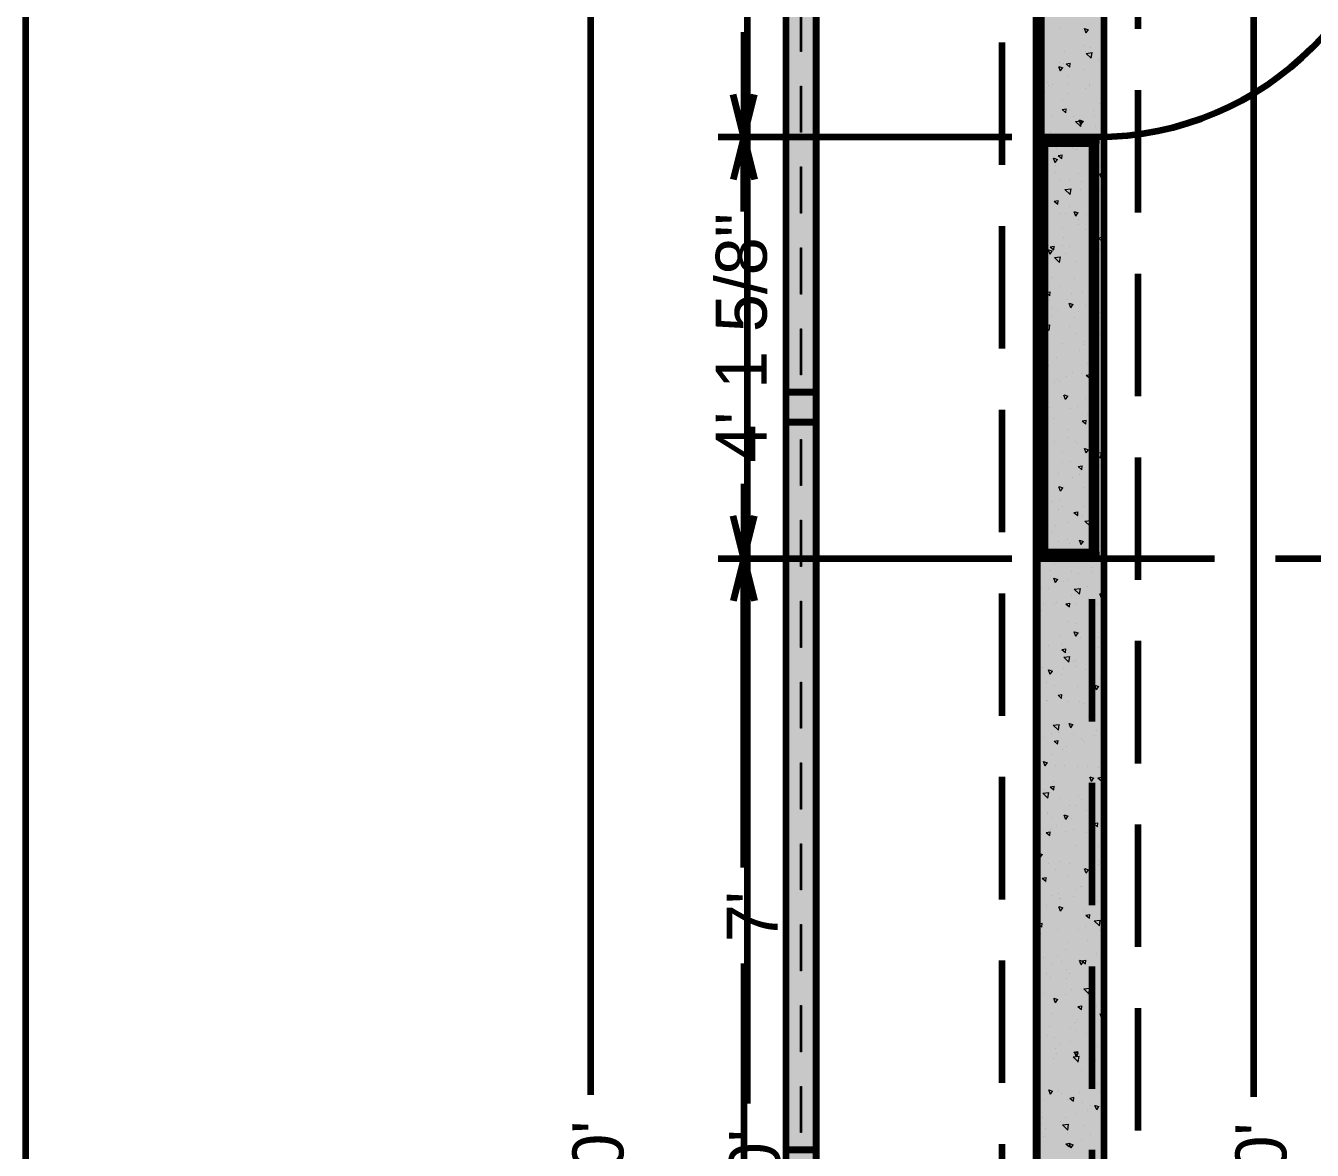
# Model space of a CAD drawing. Header units: inches. Extents: x -355 to 955, y -237 to 947.
# Drawn here: x -64.9 to 86.4, y 216.7 to 349 of the extents above; entities that cross this region are included whole.
import ezdxf

# ---------------------------------------------------------------- set-up
doc = ezdxf.new("R2010")
doc.units = ezdxf.units.IN
doc.header["$LTSCALE"] = 96
doc.header["$MEASUREMENT"] = 0
doc.linetypes.add('Dash', pattern=[0.225, 0.15, -0.075])
for name, color, linetype, lineweight, true_color in [('Dimensions-0', 7, 'Continuous', 158, 0x000080), ('Dimensions-1', 7, 'Continuous', 158, 0x000080), ('Dimensions-2', 7, 'Continuous', 158, 0x000080), ('Doors-1', 7, 'Continuous', 158, 0x4b4b4b), ('Footings-0', 7, 'Dash', 211, 0x000000), ('Slabs-1', 7, 'Continuous', 211, 0x000000), ('Walls_  Foundation-0', 7, 'Continuous', 211, 0x000000), ('Walls_  Normal-1', 7, 'Continuous', 211, 0x000000), ('Walls_  Railings-2', 7, 'Continuous', 158, 0x000000)]:
    doc.layers.add(name, color=color, linetype=linetype, lineweight=lineweight, true_color=true_color)

# ---------------------------------------------------------------- blocks, each defined once
blk = doc.blocks.new('Wide Slats_0')
at = {"layer": 'Walls_  Railings-2', "color": 18, "lineweight": 0, "true_color": 0x000000, "transparency": 33554687}
for points in [[(-13.5, 0.125), (-7.5, 0.125), (-7.5, 0), (-13.5, 0)], [(-3, 0.125), (3, 0.125), (3, 0), (-3, 0)], [(7.5, 0.125), (13.5, 0.125), (13.5, 0), (7.5, 0)]]:
    blk.add_lwpolyline(points, close=True, dxfattribs=at)
at = {"layer": 'Walls_  Railings-2', "color": 7, "lineweight": 0, "true_color": 0xffffff, "transparency": 33554623}
for points in [[(-13.5, 0), (-13.5, 0.125), (-13.5, 0), (-7.5, 0.125)], [(-13.5, 0), (-7.5, 0.125), (-13.5, 0), (-7.5, 0)], [(-3, 0), (-3, 0.125), (-3, 0), (3, 0.125)], [(-3, 0), (3, 0.125), (-3, 0), (3, 0)], [(7.5, 0), (7.5, 0.125), (7.5, 0), (13.5, 0.125)], [(7.5, 0), (13.5, 0.125), (7.5, 0), (13.5, 0)]]:
    blk.add_solid(points, dxfattribs=at)

msp = doc.modelspace()

# ---------------------------------------------------------------- linework, layer by layer
at = {"layer": 'Dimensions-0', "color": 176, "linetype": 'Continuous', "lineweight": 158, "true_color": 0x000080, "transparency": 33554687}
msp.add_line((19.95, 222.21), (19.95, 394.22), dxfattribs=at)
at = {"layer": 'Dimensions-1', "color": 176, "linetype": 'Continuous', "lineweight": 158, "true_color": 0x000080, "transparency": 33554687}
for p, q in [((1.53, 223.21), (1.53, 395.22)), ((19.53, 348.26), (19.53, 335.91)), ((16.53, 335.91), (51.05, 335.91)), ((19.53, 327.16), (19.53, 335.91)), ((19.53, 295.1), (19.53, 286.34)), ((16.53, 286.34), (51.05, 286.34)), ((19.53, 249.99), (19.53, 286.34)), ((19.53, 238.69), (19.53, 202.34))]:
    msp.add_line(p, q, dxfattribs=at)
at = {"layer": 'Dimensions-1', "transparency": 33554687}
for p, q in [((19.53, 335.91), (18.28, 340.91)), ((19.53, 335.91), (20.78, 340.91)), ((19.53, 335.91), (18.28, 330.91)), ((19.53, 335.91), (20.78, 330.91)), ((19.53, 286.34), (18.28, 291.34)), ((19.53, 286.34), (20.78, 291.34)), ((19.53, 286.34), (18.28, 281.34)), ((19.53, 286.34), (20.78, 281.34))]:
    msp.add_line(p, q, dxfattribs=at)
at = {"layer": 'Dimensions-2', "color": 176, "linetype": 'Continuous', "lineweight": 158, "true_color": 0x000080, "transparency": 33554687}
msp.add_line((79.53, 222.99), (79.53, 395), dxfattribs=at)
at = {"layer": 'Doors-1', "transparency": 33554687}
for p, q in [((54.56, 335.91), (54.56, 371.91)), ((54.56, 335.91), (54.56, 335.16)), ((54.56, 335.91), (61, 335.91)), ((54.56, 335.16), (61, 335.16)), ((61, 335.91), (61, 335.16)), ((54.05, 287.09), (54.05, 286.34)), ((54.05, 287.09), (61, 287.09)), ((54.05, 286.34), (61, 286.34)), ((61, 287.09), (61, 286.34))]:
    msp.add_line(p, q, dxfattribs=at)
at = {"layer": 'Doors-1', "color": 251, "linetype": 'Continuous', "lineweight": 158, "true_color": 0x4b4b4b, "transparency": 33554687}
msp.add_line((54.05, 202.34), (54.05, 286.34), dxfattribs=at)
at = {"layer": 'Doors-1', "linetype": 'Dash', "transparency": 33554687}
for p, q in [((60.5, 202.34), (60.5, 286.34)), ((60.5, 286.34), (144.5, 286.34))]:
    msp.add_line(p, q, dxfattribs=at)
at = {"layer": 'Doors-1', "transparency": 33554687}
msp.add_arc((61, 371.91), 36, 270, 0, dxfattribs=at)
at = {"layer": 'Footings-0', "transparency": 33554687}
for p, q in [((49.95, 30.22), (49.95, 398.22)), ((65.95, 46.22), (65.95, 382.22))]:
    msp.add_line(p, q, dxfattribs=at)
at = {"layer": 'Slabs-1', "transparency": 33554687}
msp.add_lwpolyline([(54.05, 394.27), (54.05, 34.27), (-64.95, 34.27), (-64.95, 394.27)], close=True, dxfattribs=at)
at = {"layer": 'Walls_  Foundation-0', "color": 18, "linetype": 'Continuous', "lineweight": 211, "true_color": 0x000000, "transparency": 33554687}
for p, q in [((53.95, 34.22), (53.95, 394.22)), ((61.95, 42.22), (61.95, 386.22))]:
    msp.add_line(p, q, dxfattribs=at)
at = {"layer": 'Walls_  Foundation-0', "color": 252, "lineweight": 9, "true_color": 0x969696, "transparency": 33554687}
for p, q in [((56.67, 348.62), (56.67, 348.62)), ((59.38, 348.53), (59.38, 348.53)), ((59.8, 348.13), (59.6, 348.66)), ((59.63, 348.68), (60.08, 348.53)), ((59.8, 348.16), (60.05, 348.53)), ((59.63, 346.65), (59.63, 346.65)), ((54.34, 345.86), (54.34, 345.86)), ((54.77, 346.1), (54.77, 346.1)), ((57.26, 346), (57.26, 346)), ((59.76, 345.91), (59.76, 345.91)), ((59.8, 345.75), (60.51, 345.83)), ((59.8, 345.75), (60.41, 345.17)), ((60.27, 346.49), (60.27, 346.49)), ((60.41, 345.17), (60.51, 345.83)), ((56.78, 343.66), (56.58, 344.18)), ((56.61, 344.21), (57.06, 344.06)), ((56.71, 344.64), (56.71, 344.64)), ((56.78, 343.68), (57.03, 344.06)), ((57.16, 344.51), (57.16, 344.51)), ((57.29, 343.89), (57.29, 343.89)), ((57.45, 344.51), (57.92, 344.59)), ((57.45, 344.51), (57.88, 344.14)), ((57.88, 344.14), (57.92, 344.59)), ((59.47, 343.9), (59.47, 343.9)), ((61.27, 344.91), (61.27, 344.91)), ((61.58, 344.15), (61.58, 344.15)), ((54.71, 343.02), (54.71, 343.02)), ((55.25, 342.31), (55.25, 342.31)), ((57.72, 343.06), (57.72, 343.06)), ((57.74, 342.22), (57.74, 342.22)), ((60.24, 342.12), (60.24, 342.12)), ((54.16, 341.22), (54.16, 341.22)), ((54.96, 341.14), (54.96, 341.14)), ((55.36, 342.02), (55.36, 342.02)), ((55.91, 342.05), (55.91, 342.05)), ((57.67, 341.05), (57.67, 341.05)), ((59.79, 341.65), (59.79, 341.65)), ((60.25, 341.91), (60.25, 341.91)), ((53.95, 339.61), (54.04, 339.58)), ((53.95, 339.48), (54.01, 339.58)), ((56.98, 339.13), (57.45, 339.21)), ((56.98, 339.13), (57.41, 338.76)), ((57.01, 340.22), (57.01, 340.22)), ((57.41, 338.76), (57.45, 339.21)), ((57.91, 339.17), (57.91, 339.17)), ((60.63, 339.07), (60.63, 339.07)), ((61.43, 339.85), (61.43, 339.85)), ((55.78, 338.45), (55.78, 338.45)), ((58.27, 338.36), (58.27, 338.36)), ((58.56, 337.75), (59.27, 337.83)), ((58.56, 337.75), (59.17, 337.16)), ((59.2, 337.36), (59, 337.88)), ((59.02, 337.91), (59.48, 337.75)), ((59.17, 337.16), (59.27, 337.83)), ((59.2, 337.38), (59.45, 337.75)), ((60.77, 338.27), (60.77, 338.27)), ((55.58, 336.4), (55.58, 336.4)), ((59.06, 337.12), (59.06, 337.12)), ((60.87, 337.2), (60.87, 337.2)), ((61.82, 336.37), (61.82, 336.37)), ((55.5, 335.27), (55.5, 335.27)), ((56.34, 334.56), (56.34, 334.56)), ((58.01, 335.06), (58.01, 335.06)), ((58.26, 334.53), (58.26, 334.53)), ((60.07, 335.54), (60.07, 335.54)), ((55.95, 333.56), (55.95, 333.56)), ((56.18, 332.88), (55.98, 333.4)), ((56, 333.43), (56.46, 333.28)), ((56.18, 332.9), (56.43, 333.28)), ((56.51, 333.75), (56.98, 333.83)), ((56.51, 333.75), (56.94, 333.38)), ((56.51, 333.69), (56.51, 333.69)), ((56.94, 333.38), (56.98, 333.83)), ((58.54, 334.43), (58.54, 334.43)), ((58.84, 334.47), (58.84, 334.47)), ((61.33, 334.38), (61.33, 334.38)), ((54.71, 332.68), (54.71, 332.68)), ((56.2, 331.69), (56.2, 331.69)), ((56.21, 332.56), (56.21, 332.56)), ((58.91, 331.59), (58.91, 331.59)), ((60.64, 332.19), (60.64, 332.19)), ((61.62, 331.05), (61.42, 331.58)), ((61.44, 331.6), (61.89, 331.45)), ((61.5, 332.46), (61.5, 332.46)), ((54.32, 330.86), (54.32, 330.86)), ((56.82, 330.77), (56.82, 330.77)), ((57.86, 330.76), (57.86, 330.76)), ((59.32, 330.68), (59.32, 330.68)), ((61.62, 331.08), (61.87, 331.45)), ((61.81, 330.59), (61.81, 330.59)), ((57.32, 329.74), (58.03, 329.83)), ((57.32, 329.74), (57.93, 329.16)), ((57.93, 329.16), (58.03, 329.83)), ((59.16, 329.71), (59.16, 329.71)), ((61.41, 329.59), (61.41, 329.59)), ((61.68, 329.41), (61.95, 329.46)), ((61.68, 329.41), (61.95, 329.18)), ((61.87, 329.62), (61.87, 329.62)), ((54.85, 327.01), (54.85, 327.01)), ((56.04, 328.37), (56.51, 328.45)), ((56.04, 328.37), (56.47, 328)), ((56.47, 328), (56.51, 328.45)), ((56.82, 326.95), (56.82, 326.95)), ((57.85, 327.75), (57.85, 327.75)), ((58.6, 326.58), (58.4, 327.1)), ((58.42, 327.13), (58.87, 326.97)), ((58.6, 326.6), (58.85, 326.97)), ((60.61, 327), (60.61, 327)), ((54.24, 326.08), (54.24, 326.08)), ((54.29, 325.9), (54.29, 325.9)), ((54.44, 325.96), (54.44, 325.96)), ((57.35, 326.92), (57.35, 326.92)), ((58.86, 326.17), (58.86, 326.17)), ((58.86, 325.6), (58.86, 325.6)), ((59.84, 326.83), (59.84, 326.83)), ((54.49, 324.2), (54.49, 324.2)), ((55.3, 324.32), (55.3, 324.32)), ((57.06, 325.16), (57.06, 325.16)), ((57.2, 324.11), (57.2, 324.11)), ((59.78, 324.98), (59.78, 324.98)), ((61.21, 324.03), (61.68, 324.11)), ((61.21, 324.03), (61.64, 323.67)), ((61.64, 323.66), (61.68, 324.11)), ((55.58, 322.1), (55.38, 322.63)), ((55.4, 322.65), (55.85, 322.5)), ((55.41, 323.12), (55.41, 323.12)), ((55.57, 322.99), (56.04, 323.07)), ((55.57, 322.99), (56, 322.62)), ((55.58, 322.12), (55.83, 322.5)), ((56, 322.62), (56.04, 323.07)), ((57.06, 323.1), (57.06, 323.1)), ((57.91, 323.02), (57.91, 323.02)), ((60.41, 322.93), (60.41, 322.93)), ((61.49, 322.73), (61.49, 322.73)), ((54.29, 321.67), (54.29, 321.67)), ((56.08, 321.74), (56.79, 321.82)), ((56.08, 321.74), (56.69, 321.15)), ((56.69, 321.15), (56.79, 321.82)), ((57.44, 322.23), (57.44, 322.23)), ((58.71, 321.3), (58.71, 321.3)), ((60.16, 322.14), (60.16, 322.14)), ((55.11, 319.47), (55.11, 319.47)), ((60.2, 320.22), (60.2, 320.22)), ((60.4, 320.26), (60.4, 320.26)), ((61.02, 320.28), (60.82, 320.8)), ((60.84, 320.82), (61.29, 320.67)), ((61.02, 320.3), (61.27, 320.67)), ((55.89, 319.33), (55.89, 319.33)), ((56.64, 318.38), (56.64, 318.38)), ((58.39, 319.24), (58.39, 319.24)), ((60.74, 318.65), (61.21, 318.73)), ((60.74, 318.65), (61.17, 318.29)), ((60.89, 319.14), (60.89, 319.14)), ((61.17, 318.28), (61.21, 318.73)), ((61.21, 318.64), (61.21, 318.64)), ((55.1, 317.61), (55.57, 317.69)), ((55.1, 317.61), (55.53, 317.25)), ((55.29, 316.5), (55.29, 316.5)), ((55.48, 316.63), (55.48, 316.63)), ((55.53, 317.24), (55.57, 317.69)), ((57.65, 316.8), (57.65, 316.8)), ((57.82, 316.35), (58.27, 316.2)), ((58.07, 317.49), (58.07, 317.49)), ((59.4, 317.63), (59.4, 317.63)), ((54.09, 314.95), (54.09, 314.95)), ((55.85, 315.78), (55.85, 315.78)), ((56.42, 315.47), (56.42, 315.47)), ((58, 315.8), (57.8, 316.32)), ((58, 315.82), (58.25, 316.2)), ((58.92, 315.38), (58.92, 315.38)), ((59.71, 316.14), (59.71, 316.14)), ((61.03, 315.52), (61.03, 315.52)), ((61.42, 315.29), (61.42, 315.29)), ((54.84, 313.74), (55.55, 313.82)), ((54.84, 313.74), (55.45, 313.15)), ((55.45, 313.15), (55.55, 313.82)), ((55.73, 314.75), (55.73, 314.75)), ((57.91, 313.64), (57.91, 313.64)), ((58.44, 314.65), (58.44, 314.65)), ((60.27, 313.27), (60.74, 313.35)), ((60.7, 312.9), (60.74, 313.35)), ((54.63, 312.23), (55.1, 312.31)), ((54.63, 312.23), (55.06, 311.87)), ((54.98, 311.32), (54.78, 311.85)), ((54.8, 311.87), (55.25, 311.72)), ((55.06, 311.86), (55.1, 312.31)), ((55.14, 312.21), (55.14, 312.21)), ((58.69, 312.78), (58.69, 312.78)), ((59.56, 311.84), (59.56, 311.84)), ((60.27, 313.27), (60.7, 312.91)), ((61.4, 312.68), (61.4, 312.68)), ((54.49, 311.67), (54.49, 311.67)), ((54.98, 311.35), (55.23, 311.72)), ((56.98, 311.58), (56.98, 311.58)), ((58.99, 310.85), (58.99, 310.85)), ((59.48, 311.49), (59.48, 311.49)), ((61.65, 310.8), (61.65, 310.8)), ((55.43, 309.01), (55.43, 309.01)), ((56.35, 310.01), (56.35, 310.01)), ((60, 309.27), (60, 309.27)), ((60.42, 309.5), (60.22, 310.02)), ((60.24, 310.05), (60.69, 309.89)), ((60.42, 309.52), (60.67, 309.89)), ((61.75, 310.1), (61.75, 310.1)), ((54.02, 307.27), (54.02, 307.27)), ((54.97, 307.88), (54.97, 307.88)), ((56.44, 307.42), (56.44, 307.42)), ((57.46, 307.79), (57.46, 307.79)), ((58.2, 308.26), (58.2, 308.26)), ((59.31, 308.04), (59.31, 308.04)), ((59.8, 307.89), (60.27, 307.97)), ((59.8, 307.89), (60.23, 307.53)), ((59.96, 307.7), (59.96, 307.7)), ((60.23, 307.52), (60.27, 307.97)), ((53.95, 305.77), (54.31, 305.81)), ((54.16, 306.85), (54.63, 306.93)), ((54.16, 306.85), (54.59, 306.49)), ((54.21, 305.15), (54.31, 305.81)), ((54.59, 306.48), (54.63, 306.93)), ((54.64, 306.41), (54.64, 306.41)), ((56.14, 307.05), (56.14, 307.05)), ((56.73, 307.17), (56.73, 307.17)), ((60.56, 306.68), (60.56, 306.68)), ((53.95, 305.39), (54.21, 305.15)), ((54.34, 304.55), (54.34, 304.55)), ((56.97, 305.29), (56.97, 305.29)), ((57.4, 305.02), (57.2, 305.55)), ((57.22, 305.57), (57.67, 305.42)), ((57.4, 305.04), (57.65, 305.42)), ((59.69, 305.2), (59.69, 305.2)), ((55.5, 304.03), (55.5, 304.03)), ((55.99, 302.75), (55.99, 302.75)), ((57.99, 303.94), (57.99, 303.94)), ((58.76, 304.18), (58.76, 304.18)), ((59.93, 303.32), (59.93, 303.32)), ((60.49, 303.85), (60.49, 303.85)), ((61.34, 303.32), (61.34, 303.32)), ((53.95, 301.52), (54.15, 301.55)), ((53.95, 301.25), (54.12, 301.11)), ((54.12, 301.1), (54.15, 301.55)), ((54.64, 302.53), (54.64, 302.53)), ((57.78, 301.48), (57.78, 301.48)), ((59.33, 302.51), (59.8, 302.59)), ((59.33, 302.51), (59.76, 302.15)), ((59.76, 302.14), (59.8, 302.59)), ((60.41, 302.38), (60.41, 302.38)), ((54.38, 300.54), (54.18, 301.07)), ((54.2, 301.09), (54.65, 300.94)), ((54.38, 300.57), (54.63, 300.94)), ((56.06, 300.14), (56.06, 300.14)), ((57.6, 300.56), (57.6, 300.56)), ((58.55, 300.04), (58.55, 300.04)), ((58.79, 299.9), (58.79, 299.9)), ((60.55, 300.73), (60.55, 300.73)), ((61.05, 299.95), (61.05, 299.95)), ((54.23, 299.63), (54.23, 299.63)), ((55.01, 299.69), (55.01, 299.69)), ((56.99, 298.89), (56.99, 298.89)), ((59.82, 298.72), (59.61, 299.25)), ((59.64, 299.27), (60.09, 299.11)), ((59.82, 298.74), (60.07, 299.11)), ((60.56, 298.58), (60.56, 298.58)), ((60.9, 298.72), (61.61, 298.81)), ((60.9, 298.72), (61.51, 298.14)), ((61.51, 298.14), (61.61, 298.8)), ((55.23, 298.05), (55.23, 298.05)), ((55.26, 297.81), (55.26, 297.81)), ((56.99, 297.59), (56.99, 297.59)), ((57.97, 297.72), (57.97, 297.72)), ((58.86, 297.13), (59.33, 297.21)), ((58.86, 297.13), (59.29, 296.77)), ((59.29, 296.76), (59.33, 297.21)), ((61.41, 297.22), (61.41, 297.22)), ((54.04, 296.44), (54.04, 296.44)), ((56.54, 296.35), (56.54, 296.35)), ((58.22, 295.84), (58.22, 295.84)), ((59.03, 296.26), (59.03, 296.26)), ((60.93, 295.74), (60.93, 295.74)), ((61.53, 296.16), (61.53, 296.16)), ((55.19, 295.09), (55.19, 295.09)), ((56.8, 294.24), (56.59, 294.77)), ((56.62, 294.79), (57.07, 294.64)), ((56.8, 294.26), (57.05, 294.64)), ((59.61, 294.72), (59.61, 294.72)), ((60.13, 293.95), (60.13, 293.95)), ((61.18, 293.87), (61.18, 293.87)), ((54.57, 292.59), (54.57, 292.59)), ((55.88, 293.08), (55.88, 293.08)), ((56.84, 293.29), (56.84, 293.29)), ((57.07, 292.49), (57.07, 292.49)), ((59.56, 292.4), (59.56, 292.4)), ((61.14, 292.37), (61.14, 292.37)), ((61.26, 292.93), (61.26, 292.93)), ((56.57, 292.11), (56.57, 292.11)), ((58.38, 291.75), (58.85, 291.83)), ((58.38, 291.75), (58.82, 291.39)), ((58.82, 291.38), (58.85, 291.83)), ((58.84, 291.1), (58.84, 291.1)), ((59.34, 291.36), (59.34, 291.36)), ((59.66, 290.72), (60.37, 290.8)), ((59.66, 290.72), (60.27, 290.13)), ((60.27, 290.13), (60.37, 290.8)), ((53.95, 290.19), (54.05, 290.16)), ((53.95, 290.04), (54.03, 290.16)), ((55.78, 289.52), (55.78, 289.52)), ((56.26, 290.24), (56.26, 290.24)), ((57.58, 290.53), (57.58, 290.53)), ((61.8, 289.13), (61.8, 289.13)), ((54.03, 288.68), (54.03, 288.68)), ((55.13, 288.69), (55.13, 288.69)), ((56.5, 288.36), (56.5, 288.36)), ((57.63, 288.6), (57.63, 288.6)), ((57.84, 288.13), (57.84, 288.13)), ((59.22, 287.94), (59.01, 288.47)), ((59.03, 288.49), (59.49, 288.34)), ((59.22, 287.96), (59.47, 288.34)), ((59.22, 288.26), (59.22, 288.26)), ((60.13, 288.51), (60.13, 288.51)), ((57.91, 286.37), (58.38, 286.45)), ((57.91, 286.37), (58.34, 286.01)), ((58.34, 286), (58.38, 286.45)), ((59.46, 286.38), (59.46, 286.38)), ((54.17, 285.59), (54.17, 285.59)), ((55.61, 284.9), (55.61, 284.9)), ((56.04, 285.63), (56.04, 285.63)), ((58.11, 284.81), (58.11, 284.81)), ((58.92, 284.58), (58.92, 284.58)), ((60.46, 285.26), (60.46, 285.26)), ((60.61, 284.72), (60.61, 284.72)), ((56.2, 283.46), (55.99, 283.99)), ((56.01, 284.01), (56.47, 283.86)), ((56.2, 283.49), (56.45, 283.86)), ((57.13, 283.62), (57.13, 283.62)), ((57.69, 283.83), (57.69, 283.83)), ((61.69, 283.84), (61.69, 283.84)), ((54.54, 282.75), (54.54, 282.75)), ((55.37, 282.74), (55.37, 282.74)), ((58.13, 281.99), (58.13, 281.99)), ((58.42, 282.71), (59.13, 282.8)), ((58.42, 282.71), (59.03, 282.13)), ((59.03, 282.13), (59.13, 282.8)), ((59.93, 283), (59.93, 283)), ((60.09, 281.65), (60.09, 281.65)), ((61.63, 281.64), (61.43, 282.17)), ((61.45, 282.19), (61.9, 282.03)), ((61.63, 281.66), (61.89, 282.03)), ((54.57, 280.15), (54.57, 280.15)), ((54.79, 280.88), (54.79, 280.88)), ((56.14, 281.05), (56.14, 281.05)), ((56.37, 281.16), (56.37, 281.16)), ((57.44, 280.99), (57.91, 281.07)), ((57.44, 280.99), (57.87, 280.63)), ((57.5, 280.78), (57.5, 280.78)), ((57.87, 280.62), (57.91, 281.07)), ((58.64, 280.96), (58.64, 280.96)), ((61.13, 280.87), (61.13, 280.87)), ((54.27, 279.04), (54.27, 279.04)), ((57.75, 278.9), (57.75, 278.9)), ((58.69, 278.67), (58.69, 278.67)), ((60.46, 278.81), (60.46, 278.81)), ((54.21, 277.25), (54.21, 277.25)), ((56.7, 277.16), (56.7, 277.16)), ((58.61, 277.16), (58.41, 277.69)), ((58.43, 277.71), (58.88, 277.56)), ((58.61, 277.18), (58.87, 277.56)), ((59.2, 277.06), (59.2, 277.06)), ((61.27, 277.06), (61.27, 277.06)), ((55.41, 276.14), (55.41, 276.14)), ((56.89, 276.17), (56.89, 276.17)), ((56.97, 275.61), (57.44, 275.69)), ((56.97, 275.61), (57.4, 275.25)), ((57.4, 275.24), (57.44, 275.69)), ((60.71, 276.93), (60.71, 276.93)), ((61.31, 275.8), (61.31, 275.8)), ((61.7, 276.97), (61.7, 276.97)), ((54.11, 274.74), (54.11, 274.74)), ((57.18, 274.71), (57.89, 274.79)), ((57.18, 274.71), (57.79, 274.13)), ((57.72, 275.21), (57.72, 275.21)), ((57.79, 274.12), (57.89, 274.79)), ((58.37, 274.17), (58.37, 274.17)), ((58.54, 274.37), (58.54, 274.37)), ((60.48, 274.46), (60.48, 274.46)), ((54.16, 273.37), (54.16, 273.37)), ((54.69, 273.46), (54.69, 273.46)), ((55.59, 272.69), (55.39, 273.21)), ((55.41, 273.23), (55.86, 273.08)), ((55.59, 272.71), (55.85, 273.08)), ((55.79, 273.3), (55.79, 273.3)), ((56.92, 272.62), (56.92, 272.62)), ((57.18, 273.37), (57.18, 273.37)), ((58.72, 273.63), (58.72, 273.63)), ((59.68, 273.28), (59.68, 273.28)), ((55.17, 271.79), (55.17, 271.79)), ((56.03, 271.42), (56.03, 271.42)), ((58.75, 271.32), (58.75, 271.32)), ((61.03, 270.86), (60.83, 271.39)), ((60.85, 271.41), (61.3, 271.25)), ((61.03, 270.88), (61.28, 271.25)), ((61.33, 272.19), (61.33, 272.19)), ((55.12, 269.58), (55.12, 269.58)), ((55.21, 269.61), (55.21, 269.61)), ((56.5, 270.23), (56.97, 270.31)), ((56.5, 270.23), (56.93, 269.87)), ((56.93, 269.86), (56.97, 270.31)), ((57.71, 269.51), (57.71, 269.51)), ((58.99, 269.45), (58.99, 269.45)), ((59.54, 269.21), (59.54, 269.21)), ((60.21, 269.42), (60.21, 269.42)), ((61.7, 269.35), (61.7, 269.35)), ((55.94, 266.71), (56.65, 266.79)), ((55.94, 266.71), (56.55, 266.12)), ((56.55, 266.12), (56.65, 266.79)), ((56.66, 266.68), (56.66, 266.68)), ((57.74, 266.71), (57.74, 266.71)), ((58.01, 266.39), (57.81, 266.91)), ((57.83, 266.93), (58.28, 266.78)), ((58.01, 266.4), (58.26, 266.78)), ((60.06, 267.69), (60.06, 267.69)), ((54.07, 265.82), (54.07, 265.82)), ((54.96, 265.28), (54.96, 265.28)), ((55.78, 265.71), (55.78, 265.71)), ((56.03, 264.85), (56.5, 264.93)), ((56.46, 264.48), (56.5, 264.93)), ((56.51, 265.84), (56.51, 265.84)), ((58.27, 265.62), (58.27, 265.62)), ((59.27, 265.09), (59.27, 265.09)), ((59.39, 264.92), (59.39, 264.92)), ((60.77, 265.53), (60.77, 265.53)), ((61.07, 266.1), (61.07, 266.1)), ((61.67, 265.89), (61.95, 265.94)), ((61.67, 265.89), (61.95, 265.66)), ((54.32, 263.94), (54.32, 263.94)), ((56.03, 264.85), (56.46, 264.49)), ((57.03, 263.84), (57.03, 263.84)), ((57.52, 264.26), (57.52, 264.26)), ((59.62, 264.71), (59.62, 264.71)), ((53.96, 262.41), (53.96, 262.41)), ((54.99, 261.91), (54.79, 262.43)), ((54.81, 262.45), (55.26, 262.3)), ((54.99, 261.93), (55.24, 262.3)), ((55.71, 263.25), (55.71, 263.25)), ((56.26, 261.92), (56.26, 261.92)), ((57.28, 261.97), (57.28, 261.97)), ((59.99, 261.87), (59.99, 261.87)), ((58.75, 261.83), (58.75, 261.83)), ((60.43, 260.08), (60.23, 260.61)), ((60.25, 260.63), (60.7, 260.48)), ((60.43, 260.1), (60.68, 260.48)), ((61.2, 260.51), (61.67, 260.6)), ((61.2, 260.51), (61.63, 260.15)), ((61.25, 261.74), (61.25, 261.74)), ((61.63, 260.14), (61.67, 260.59)), ((54.94, 259.2), (54.94, 259.2)), ((55.56, 259.47), (56.03, 259.55)), ((55.56, 259.47), (55.99, 259.11)), ((55.97, 260.12), (55.97, 260.12)), ((55.99, 259.1), (56.03, 259.55)), ((60.24, 259.99), (60.24, 259.99)), ((60.39, 259.75), (60.39, 259.75)), ((54.17, 257.62), (54.17, 257.62)), ((54.29, 258.16), (54.29, 258.16)), ((54.7, 258.7), (55.41, 258.79)), ((54.7, 258.7), (55.31, 258.12)), ((55.31, 258.12), (55.41, 258.78)), ((56.79, 258.07), (56.79, 258.07)), ((58.86, 258.31), (58.86, 258.31)), ((59.28, 257.98), (59.28, 257.98)), ((61.62, 257.57), (61.62, 257.57)), ((61.78, 257.89), (61.78, 257.89)), ((55.3, 256.47), (55.3, 256.47)), ((55.32, 256.36), (55.32, 256.36)), ((55.81, 255.82), (55.81, 255.82)), ((57.41, 255.61), (57.21, 256.13)), ((57.23, 256.15), (57.68, 256)), ((57.41, 255.62), (57.66, 256)), ((57.9, 257.23), (57.9, 257.23)), ((58.59, 257.25), (58.59, 257.25)), ((59.86, 256.73), (59.86, 256.73)), ((55.56, 254.48), (55.56, 254.48)), ((56.31, 254.89), (56.31, 254.89)), ((58.06, 255.72), (58.06, 255.72)), ((58.28, 254.39), (58.28, 254.39)), ((60.24, 255.46), (60.24, 255.46)), ((60.73, 255.13), (61.2, 255.22)), ((60.73, 255.13), (61.16, 254.77)), ((60.86, 255.26), (60.86, 255.26)), ((61.16, 254.76), (61.2, 255.21)), ((54.51, 253.88), (54.51, 253.88)), ((54.85, 254.27), (54.85, 254.27)), ((55.09, 254.09), (55.56, 254.17)), ((55.09, 254.09), (55.52, 253.73)), ((55.52, 253.72), (55.56, 254.17)), ((57.35, 254.18), (57.35, 254.18)), ((59.84, 254.08), (59.84, 254.08)), ((54.39, 251.13), (54.19, 251.66)), ((54.21, 251.67), (54.66, 251.52)), ((54.39, 251.15), (54.64, 251.52)), ((58.52, 252.51), (58.52, 252.51)), ((61.23, 252.41), (61.23, 252.41)), ((53.95, 250.76), (54.17, 250.78)), ((53.95, 250.23), (54.07, 250.11)), ((54.07, 250.11), (54.17, 250.78)), ((55.33, 250.48), (55.33, 250.48)), ((56.82, 250.66), (56.82, 250.66)), ((57.83, 250.39), (57.83, 250.39)), ((59.83, 249.31), (59.63, 249.83)), ((59.65, 249.85), (60.1, 249.7)), ((60.26, 249.75), (60.73, 249.84)), ((60.26, 249.75), (60.69, 249.39)), ((60.32, 250.3), (60.32, 250.3)), ((60.69, 249.38), (60.73, 249.83)), ((61.21, 250.79), (61.21, 250.79)), ((61.24, 250.29), (61.24, 250.29)), ((61.48, 250.54), (61.48, 250.54)), ((54.62, 248.71), (55.09, 248.79)), ((54.62, 248.71), (55.05, 248.35)), ((55.05, 248.34), (55.09, 248.79)), ((56.19, 249.75), (56.19, 249.75)), ((57.65, 248.94), (57.65, 248.94)), ((59.83, 249.32), (60.08, 249.7)), ((54.09, 247.1), (54.09, 247.1)), ((55.02, 248.16), (55.02, 248.16)), ((56.56, 246.91), (56.56, 246.91)), ((58.66, 247.36), (58.66, 247.36)), ((59.15, 247.77), (59.15, 247.77)), ((59.44, 247.79), (59.44, 247.79)), ((60.41, 248.2), (60.41, 248.2)), ((55.1, 245.52), (55.1, 245.52)), ((55.86, 246.63), (55.86, 246.63)), ((56.81, 244.83), (56.61, 245.36)), ((56.63, 245.37), (57.08, 245.22)), ((56.66, 246.36), (56.66, 246.36)), ((56.81, 244.85), (57.06, 245.22)), ((56.85, 246.35), (56.85, 246.35)), ((58.36, 246.53), (58.36, 246.53)), ((60.85, 246.44), (60.85, 246.44)), ((61.09, 246), (61.09, 246)), ((56.81, 245.03), (56.81, 245.03)), ((59.52, 244.93), (59.52, 244.93)), ((59.79, 244.37), (60.26, 244.46)), ((59.79, 244.37), (60.22, 244.01)), ((60.22, 244), (60.26, 244.45)), ((60.76, 243.69), (61.47, 243.77)), ((61.37, 243.1), (61.47, 243.77)), ((54.15, 243.33), (54.62, 243.41)), ((54.15, 243.33), (54.58, 242.97)), ((54.47, 242.26), (54.47, 242.26)), ((54.58, 242.96), (54.62, 243.41)), ((56.42, 242.73), (56.42, 242.73)), ((58.92, 242.64), (58.92, 242.64)), ((59.77, 243.06), (59.77, 243.06)), ((60.76, 243.69), (61.37, 243.1)), ((61.42, 242.55), (61.42, 242.55)), ((53.95, 240.78), (54.06, 240.74)), ((53.95, 240.6), (54.04, 240.74)), ((57.67, 241.2), (57.67, 241.2)), ((60, 241.42), (60, 241.42)), ((54.85, 239.42), (54.85, 239.42)), ((56.44, 239.57), (56.44, 239.57)), ((57.43, 240.29), (57.43, 240.29)), ((61.01, 239.84), (61.01, 239.84)), ((53.95, 238), (54.14, 238.03)), ((53.95, 237.72), (54.11, 237.59)), ((54.11, 237.58), (54.14, 238.03)), ((54.4, 239.04), (54.4, 239.04)), ((55.87, 238.7), (55.87, 238.7)), ((56.9, 238.94), (56.9, 238.94)), ((57.45, 237.99), (57.45, 237.99)), ((59.23, 238.53), (59.03, 239.05)), ((59.04, 239.07), (59.5, 238.92)), ((59.2, 238.83), (59.2, 238.83)), ((59.23, 238.54), (59.48, 238.92)), ((59.32, 238.99), (59.79, 239.08)), ((59.32, 238.99), (59.75, 238.63)), ((59.4, 238.85), (59.4, 238.85)), ((59.75, 238.62), (59.79, 239.07)), ((60.29, 238.34), (60.29, 238.34)), ((60.39, 238.32), (60.39, 238.32)), ((61.9, 238.76), (61.9, 238.76)), ((55.09, 237.55), (55.09, 237.55)), ((55.65, 236.98), (55.65, 236.98)), ((57.51, 236.91), (57.51, 236.91)), ((57.81, 237.45), (57.81, 237.45)), ((61.94, 236.54), (61.94, 236.54)), ((54.93, 235.18), (54.93, 235.18)), ((57.43, 235.09), (57.43, 235.09)), ((58.05, 235.57), (58.05, 235.57)), ((59.52, 235.69), (60.23, 235.77)), ((59.52, 235.69), (60.13, 235.1)), ((59.93, 235), (59.93, 235)), ((60.13, 235.1), (60.23, 235.77)), ((60.76, 235.48), (60.76, 235.48)), ((56.21, 234.05), (56.01, 234.58)), ((56.02, 234.59), (56.48, 234.44)), ((56.21, 234.07), (56.46, 234.44)), ((58.85, 233.61), (59.32, 233.7)), ((58.85, 233.61), (59.28, 233.25)), ((59.28, 233.24), (59.32, 233.69)), ((61.01, 233.6), (61.01, 233.6)), ((54.09, 232.11), (54.09, 232.11)), ((55.72, 232.81), (55.72, 232.81)), ((58.52, 231.74), (58.52, 231.74)), ((58.79, 232.05), (58.79, 232.05)), ((61.65, 232.23), (61.45, 232.75)), ((61.46, 232.77), (61.91, 232.62)), ((61.65, 232.24), (61.9, 232.62)), ((55.23, 230.2), (55.23, 230.2)), ((55.5, 231.29), (55.5, 231.29)), ((57.99, 231.2), (57.99, 231.2)), ((58.68, 230.84), (58.68, 230.84)), ((59.8, 230.47), (59.8, 230.47)), ((60.49, 231.1), (60.49, 231.1)), ((61.55, 231.3), (61.55, 231.3)), ((56.09, 229.97), (56.09, 229.97)), ((56.24, 228.62), (56.24, 228.62)), ((56.72, 229.24), (56.72, 229.24)), ((58, 229.45), (58, 229.45)), ((61.14, 228.88), (61.14, 228.88)), ((61.63, 228.86), (61.63, 228.86)), ((54.44, 227.61), (54.44, 227.61)), ((55.98, 227.5), (55.98, 227.5)), ((56.34, 228.09), (56.34, 228.09)), ((58.28, 227.68), (58.99, 227.76)), ((58.28, 227.68), (58.89, 227.1)), ((58.36, 227.45), (58.36, 227.45)), ((58.37, 228.23), (58.84, 228.32)), ((58.37, 228.23), (58.81, 227.87)), ((58.63, 227.75), (58.43, 228.28)), ((58.44, 228.29), (58.89, 228.14)), ((58.47, 227.41), (58.47, 227.41)), ((58.63, 227.76), (58.88, 228.14)), ((58.81, 227.86), (58.84, 228.31)), ((58.89, 227.09), (58.99, 227.76)), ((59.05, 228), (59.05, 228)), ((60.97, 227.32), (60.97, 227.32)), ((59.3, 226.12), (59.3, 226.12)), ((54, 225.33), (54, 225.33)), ((61.14, 224.52), (61.14, 224.52)), ((54.01, 223.74), (54.01, 223.74)), ((54.94, 222.65), (54.94, 222.65)), ((55.61, 223.27), (55.41, 223.8)), ((55.42, 223.81), (55.87, 223.66)), ((55.61, 223.29), (55.86, 223.66)), ((56.5, 223.65), (56.5, 223.65)), ((56.96, 223.35), (56.96, 223.35)), ((57.58, 222.68), (57.58, 222.68)), ((57.9, 222.85), (58.37, 222.94)), ((57.9, 222.85), (58.33, 222.49)), ((58.33, 222.48), (58.37, 222.93)), ((59, 223.55), (59, 223.55)), ((61.5, 223.46), (61.5, 223.46)), ((54.38, 222.49), (54.38, 222.49)), ((58.59, 221.09), (58.59, 221.09)), ((59.37, 222.28), (59.37, 222.28)), ((59.92, 221.38), (59.92, 221.38)), ((60.34, 221.93), (60.34, 221.93)), ((61.05, 221.45), (60.85, 221.98)), ((60.86, 221.99), (61.31, 221.84)), ((61.05, 221.46), (61.3, 221.84)), ((54.02, 220.83), (54.02, 220.83)), ((54.57, 219.84), (54.57, 219.84)), ((54.62, 220.61), (54.62, 220.61)), ((56.79, 220.08), (56.79, 220.08)), ((57.04, 219.68), (57.75, 219.76)), ((57.04, 219.68), (57.65, 219.09)), ((57.07, 219.75), (57.07, 219.75)), ((57.34, 220.51), (57.34, 220.51)), ((57.57, 219.78), (57.57, 219.78)), ((57.65, 219.09), (57.75, 219.76)), ((59.56, 219.66), (59.56, 219.66)), ((54.79, 218.35), (54.79, 218.35)), ((55.03, 219.25), (55.03, 219.25)), ((57.58, 218.64), (57.58, 218.64)), ((59.21, 217.99), (59.21, 217.99)), ((60.29, 218.54), (60.29, 218.54)), ((57.43, 217.47), (57.9, 217.56)), ((57.43, 217.47), (57.86, 217.11)), ((58.03, 216.97), (57.83, 217.5)), ((57.84, 217.51), (58.29, 217.36)), ((57.86, 217.1), (57.9, 217.55)), ((58.03, 216.99), (58.28, 217.36))]:
    msp.add_line(p, q, dxfattribs=at)
at = {"layer": 'Walls_  Foundation-0', "color": 7, "true_color": 0xffffff, "transparency": 33554687}
msp.add_solid([(53.95, 34.22), (53.95, 394.22), (61.95, 34.22), (61.95, 394.22)], dxfattribs=at)
at = {"layer": 'Walls_  Normal-1', "color": 18, "linetype": 'Continuous', "lineweight": 211, "true_color": 0x000000, "transparency": 33554687}
for p, q in [((54.56, 335.16), (61, 335.16)), ((54.56, 287.09), (54.56, 335.16)), ((55, 335.16), (60.5, 335.16)), ((55, 287.09), (55, 335.16)), ((60.5, 287.09), (60.5, 335.16)), ((61, 287.09), (61, 335.16)), ((54.05, 332.16), (54.56, 332.16)), ((54.05, 287.09), (54.05, 332.16)), ((54.55, 287.09), (54.55, 332.16)), ((54.05, 287.09), (61, 287.09)), ((55, 287.09), (60.5, 287.09))]:
    msp.add_line(p, q, dxfattribs=at)
at = {"layer": 'Walls_  Normal-1', "color": 6, "lineweight": 9, "true_color": 0xff00ff, "transparency": 33554687}
for p, q in [((54.05, 330.61), (54.55, 330.11)), ((54.05, 324.96), (54.55, 324.46)), ((54.05, 319.3), (54.55, 318.8)), ((54.05, 313.64), (54.55, 313.14)), ((54.05, 307.99), (54.55, 307.49)), ((54.55, 301.83), (54.05, 302.33)), ((54.05, 296.67), (54.55, 296.17)), ((54.05, 291.02), (54.55, 290.52))]:
    msp.add_line(p, q, dxfattribs=at)
at = {"layer": 'Walls_  Normal-1', "color": 253, "lineweight": 211, "true_color": 0x899bb6, "transparency": 33554687}
msp.add_solid([(55, 287.09), (55, 335.16), (60.5, 287.09), (60.5, 335.16)], dxfattribs=at)
at = {"layer": 'Walls_  Normal-1', "color": 7, "lineweight": 211, "true_color": 0xffffff, "transparency": 33554687}
msp.add_solid([(54.05, 287.09), (54.05, 332.16), (54.55, 287.09), (54.55, 332.16)], dxfattribs=at)
at = {"layer": 'Walls_  Railings-2', "transparency": 33554687}
for p, q in [((24.53, 35), (24.53, 395)), ((28.03, 38.5), (28.03, 391.5))]:
    msp.add_line(p, q, dxfattribs=at)
at = {"layer": 'Walls_  Railings-2', "color": 18, "true_color": 0x000000, "transparency": 33554687}
for points in [[(24.53, 305.88), (24.53, 391.5), (28.03, 391.5), (28.03, 305.88)], [(24.53, 305.88), (24.53, 391.5), (28.03, 391.5), (28.03, 305.88)], [(28.03, 302.38), (24.53, 302.38), (24.53, 305.88), (28.03, 305.88)], [(24.53, 216.75), (24.53, 302.38), (28.03, 302.38), (28.03, 216.75)], [(24.53, 216.75), (24.53, 302.38), (28.03, 302.38), (28.03, 216.75)], [(28.03, 213.25), (24.53, 213.25), (24.53, 216.75), (28.03, 216.75)]]:
    msp.add_lwpolyline(points, close=True, dxfattribs=at)
at = {"layer": 'Walls_  Railings-2', "color": 7, "true_color": 0xffffff, "transparency": 33554623}
for points in [[(28.03, 305.88), (24.53, 305.88), (28.03, 305.88), (24.53, 391.5)], [(28.03, 305.88), (24.53, 391.5), (28.03, 305.88), (28.03, 391.5)], [(28.03, 305.88), (24.53, 305.88), (28.03, 305.88), (24.53, 391.5)], [(28.03, 305.88), (24.53, 391.5), (28.03, 305.88), (28.03, 391.5)], [(28.03, 305.88), (28.03, 302.38), (28.03, 305.88), (24.53, 302.38)], [(28.03, 305.88), (24.53, 302.38), (28.03, 305.88), (24.53, 305.88)], [(28.03, 216.75), (24.53, 216.75), (28.03, 216.75), (24.53, 302.38)], [(28.03, 216.75), (24.53, 302.38), (28.03, 216.75), (28.03, 302.38)], [(28.03, 216.75), (24.53, 216.75), (28.03, 216.75), (24.53, 302.38)], [(28.03, 216.75), (24.53, 302.38), (28.03, 216.75), (28.03, 302.38)], [(28.03, 216.75), (28.03, 213.25), (28.03, 216.75), (24.53, 213.25)], [(28.03, 216.75), (24.53, 213.25), (28.03, 216.75), (24.53, 216.75)]]:
    msp.add_solid(points, dxfattribs=at)

# ---------------------------------------------------------------- block references
at = {"layer": 'Walls_  Railings-2', "transparency": 33554687}
for p, xscale, rotation in [((26.34, 348.69), 0.9060846560846548, 90), ((26.34, 320.15), 0.9060846560846566, 89.99999999999997), ((26.34, 288.1), 0.9060846560846566, 89.99999999999997), ((26.34, 259.56), 0.9060846560846558, 90), ((26.34, 231.02), 0.9060846560846558, 89.99999999999997)]:
    msp.add_blockref('Wide Slats_0', p, dxfattribs=dict(at, xscale=xscale, rotation=rotation))

# ---------------------------------------------------------------- texts
at = {"layer": 'Dimensions-0', "color": 176, "linetype": 'Continuous', "lineweight": 158, "true_color": 0x000080, "transparency": 33554687, "insert": (23.88, 208.73), "char_height": 6, "width": 11.34, "attachment_point": 7, "rotation": 90}
msp.add_mtext("\\fChief Blueprint|b0|i0|c0|p0;30'", dxfattribs=at)
at = {"layer": 'Dimensions-1', "color": 176, "linetype": 'Continuous', "lineweight": 158, "true_color": 0x000080, "transparency": 33554687, "char_height": 6, "attachment_point": 7, "rotation": 90}
for s, insert, width in [('\\fChief Blueprint|b0|i0|c0|p0;4\'-1 5/8"', (22.32, 297.6), 32.7), ("\\fChief Blueprint|b0|i0|c0|p0;7'", (23.52, 241.19), 6.66), ("\\fChief Blueprint|b0|i0|c0|p0;30'", (5.46, 209.73), 11.34)]:
    msp.add_mtext(s, dxfattribs=dict(at, insert=insert, width=width))
at = {"layer": 'Dimensions-2', "color": 176, "linetype": 'Continuous', "lineweight": 158, "true_color": 0x000080, "transparency": 33554687, "insert": (83.46, 209.51), "char_height": 6, "width": 11.34, "attachment_point": 7, "rotation": 90}
msp.add_mtext("\\fChief Blueprint|b0|i0|c0|p0;30'", dxfattribs=at)

doc.saveas('drawing.dxf')
